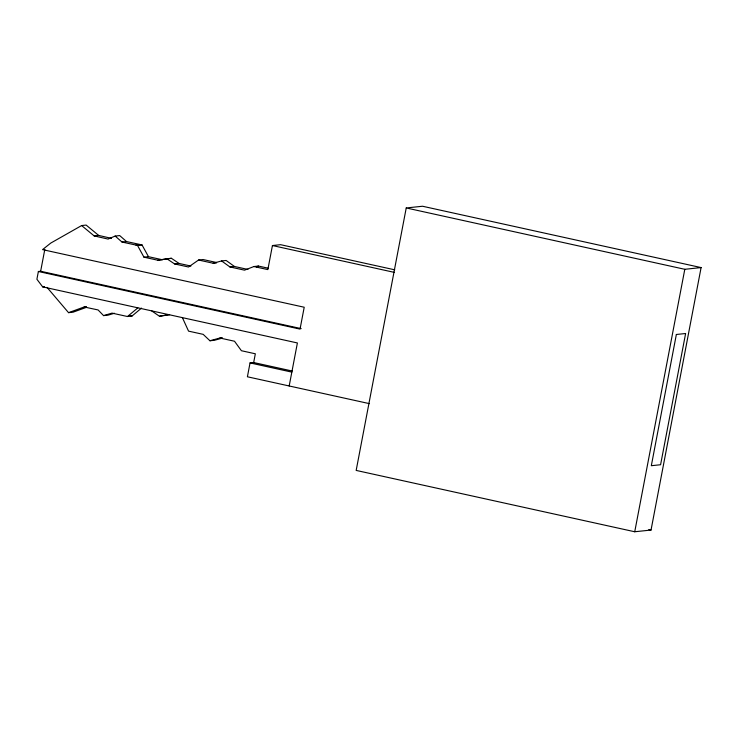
<?xml version="1.0" encoding="UTF-8"?>
<svg xmlns="http://www.w3.org/2000/svg" width="738" height="738" viewBox="0 0 738 738"><rect width="100%" height="100%" fill="white"/><g stroke="black" fill="none" stroke-linecap="round" stroke-linejoin="round"><path stroke-width="1.11" d="M289.185 385.974L297.396 342.958L42.666 286.87L36.9 279.25L38.376 271.492L40.645 271.252L44.815 249.389M292.156 371.011L253.669 362.543L250.044 362.921L247.405 376.777L369.415 403.64M394.747 269.822L280.588 244.684L272.433 245.542L267.848 269.601L253.918 266.538L244.518 270.163L229.896 266.944L221.603 260.938L213.181 263.245L198.559 260.025L188.522 267.008L174.592 263.936L166.871 258.761L157.886 260.237L143.956 257.175L137.489 245.394L122.01 242.046L115.165 236.059L108.071 239.075L94.16 235.911L81.623 225.56L50.756 243.079L42.555 249.619L304.213 307.239L300.034 329.111L38.376 271.492M253.669 362.543L255.339 353.788L241.409 350.725L234.509 341.233L219.887 338.013L209.933 340.753L203.171 334.351L188.55 331.131L182.406 317.663M406.232 207.959L356.168 470.42L634.735 531.757L651.036 530.041L701.1 267.58L422.533 206.243L406.232 207.959L684.799 269.296L701.1 267.58M634.735 531.757L684.799 269.296M47.029 287.368L68.551 312.663L84.15 306.98L98.099 309.951L103.569 315.615L112.01 313.115L127.471 316.519L137.831 307.875M127.471 316.519L132.001 316.048L141.493 308.115M256.363 266.87L258.448 266.058L268.088 268.18M86.595 307.266L73.08 312.183L68.551 312.663M114.427 313.263L108.089 315.144L103.569 315.615M222.203 338.142L214.463 340.283L209.933 340.753M151.76 310.938L159.454 316.251L168.476 314.6M169.62 314.739L159.454 316.251M157.886 260.237L171.4 258.291L179.122 263.466L190.902 266.058M81.623 225.56L86.143 225.081L98.689 235.431L111.521 238.356M94.16 235.911L98.689 235.431M115.165 236.059L119.694 235.579L126.539 241.566L142.019 244.915L148.486 256.695L162.406 259.758M122.01 242.046L126.539 241.566M135.94 245.108L140.469 244.638M137.489 245.394L142.019 244.915M143.956 257.175L148.486 256.695M166.871 258.761L171.4 258.291M198.559 260.025L203.088 259.545L216.585 262.516M174.592 263.936L179.122 263.466M221.603 260.938L226.132 260.468L234.426 266.464L247.922 269.444M213.181 263.245L216.585 262.885M229.896 266.944L234.426 266.464M42.666 286.87L44.474 286.685M253.918 266.538L258.448 266.058M84.15 306.98L86.411 306.74M219.887 338.013L222.156 337.773M272.433 245.542L394.433 272.405M40.645 271.252L301.178 328.622M129.796 315.56L132.001 316.048M250.044 362.921L291.833 372.118M648.785 529.543L651.036 530.041M676.359 334.48L651.322 465.715L660.584 464.737L685.62 333.511L676.359 334.48"/></g></svg>
